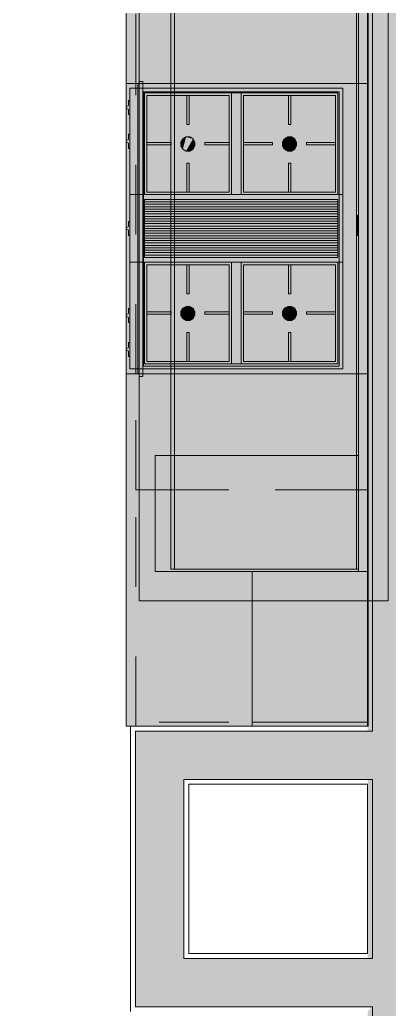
# Model space of a CAD drawing. Header units: inches. Extents: x 99 to 12024, y -5408 to 2559.
# Drawn here: x 8407.2 to 8445.4, y -4640 to -4537.7 of the extents above; entities that cross this region are included whole.
import ezdxf

# ---------------------------------------------------------------- set-up
doc = ezdxf.new("R2010")
doc.units = ezdxf.units.IN
doc.header["$LTSCALE"] = 96
doc.header["$MEASUREMENT"] = 0
doc.linetypes.add('Dot', pattern=[0.15, 0.075, -0.075])
for name, color, linetype, lineweight, true_color in [('Cabinets_  Base', 7, 'Dot', 5, 0xd4b6b5), ('Cabinets_ Countertops', 7, 'Continuous', 5, 0x804040), ('CAD_  Default', 7, 'Continuous', 18, 0x000000), ('Furniture_ Interior', 7, 'Continuous', 25, 0x8080c0), ('Millwork', 7, 'Continuous', 25, 0x008000), ('Moldings', 7, 'Continuous', 18, 0x804000)]:
    doc.layers.add(name, color=color, linetype=linetype, lineweight=lineweight, true_color=true_color)
for name, color, linetype, lineweight in [('Cabinets_  Wall', 252, 'Continuous', 5), ('Fixtures_ Interior', 231, 'Continuous', 0), ('Walls_  Normal', 6, 'Continuous', 13)]:
    doc.layers.add(name, color=color, linetype=linetype, lineweight=lineweight)

# ---------------------------------------------------------------- blocks, each defined once
blk = doc.blocks.new('Capitals & Sills_Arched_Arched Header')
at = {"layer": 'Millwork', "color": 96, "lineweight": 0, "true_color": 0x008000, "transparency": 33554687}
blk.add_lwpolyline([(-26, 4), (26, 4), (26, 0), (-26, 0)], close=True, dxfattribs=at)
at = {"layer": 'Millwork', "color": 7, "lineweight": 0, "true_color": 0xffffff, "transparency": 33554687}
for points in [[(26, 4), (26, 0), (26, 4), (-26, 4)], [(-26, 4), (26, 0), (-26, 4), (-26, 0)]]:
    blk.add_solid(points, dxfattribs=at)
blk = doc.blocks.new('Appliances_Cooktops_Standard Size_Gas (front panel)')
at = {"layer": 'Fixtures_ Interior', "color": 17, "lineweight": 0, "true_color": 0x804040, "transparency": 33554687}
for p, q in [((-0.345, 6.064), (0.197, 6.064)), ((-0.889, 5.683), (-0.889, 0.095)), ((-0.698, 5.556), (-0.698, 0.476)), ((-0.635, 0.476), (-0.635, 5.556)), ((-0.571, 5.556), (-0.571, 0.476)), ((-0.508, 5.556), (-0.508, 0.476)), ((-0.444, 5.556), (-0.444, 0.476)), ((-0.381, 0.476), (-0.381, 5.556)), ((-0.317, 0.476), (-0.317, 5.556)), ((-0.254, 0.476), (-0.254, 5.556)), ((-0.19, 0.476), (-0.19, 5.556)), ((-0.127, 5.556), (-0.127, 0.476)), ((-0.063, 0.476), (-0.063, 5.556)), ((0, 5.556), (0, 0.476)), ((0.063, 0.476), (0.063, 5.556)), ((0.127, 0.476), (0.127, 5.556)), ((0.191, 5.556), (0.191, 0.476)), ((0.254, 0.476), (0.254, 5.556)), ((0.317, 0.476), (0.317, 5.556)), ((0.381, 5.556), (0.381, 0.476)), ((0.445, 0.476), (0.445, 5.556)), ((0.508, 5.556), (0.508, 0.476)), ((0.571, 0.476), (0.571, 5.556)), ((0.635, 0.476), (0.635, 5.556)), ((0.699, 5.556), (0.699, 0.476)), ((0.889, 0.095), (0.889, 5.683)), ((-0.889, 3.016), (-3.556, 3.016)), ((3.556, 3.016), (0.889, 3.016)), ((-3.556, 2.762), (-0.889, 2.762)), ((0.889, 2.762), (3.556, 2.762))]:
    blk.add_line(p, q, dxfattribs=at)
for points in [[(-3.683, 5.683), (3.683, 5.683), (3.683, 0.095), (-3.683, 0.095)], [(-3.492, 5.493), (-0.952, 5.493), (-0.952, 3.08), (-3.492, 3.08)], [(-0.762, 5.556), (0.762, 5.556), (0.762, 0.476), (-0.762, 0.476)], [(0.953, 5.493), (3.493, 5.493), (3.493, 3.08), (0.953, 3.08)], [(-2.4, 4.336), (-2.351, 4.421), (-2.265, 4.47), (-2.167, 4.47), (-2.081, 4.421), (-2.032, 4.336), (-2.032, 4.237), (-2.081, 4.152), (-2.167, 4.102), (-2.265, 4.102), (-2.351, 4.152), (-2.4, 4.237)], [(2.045, 4.237), (2.045, 4.336), (2.094, 4.421), (2.18, 4.47), (2.278, 4.47), (2.364, 4.421), (2.413, 4.336), (2.413, 4.237), (2.364, 4.152), (2.278, 4.102), (2.18, 4.102), (2.094, 4.152)], [(-3.492, 2.699), (-0.952, 2.699), (-0.952, 0.54), (-3.492, 0.54)], [(0.953, 2.699), (3.493, 2.699), (3.493, 0.54), (0.953, 0.54)], [(-2.4, 1.57), (-2.4, 1.669), (-2.351, 1.754), (-2.265, 1.803), (-2.167, 1.803), (-2.081, 1.754), (-2.032, 1.669), (-2.032, 1.57), (-2.081, 1.485), (-2.167, 1.435), (-2.265, 1.435), (-2.351, 1.485)], [(2.094, 1.485), (2.045, 1.57), (2.045, 1.669), (2.094, 1.754), (2.18, 1.803), (2.278, 1.803), (2.364, 1.754), (2.413, 1.669), (2.413, 1.57), (2.364, 1.485), (2.278, 1.435), (2.18, 1.435)]]:
    blk.add_lwpolyline(points, close=True, dxfattribs=at)
for points in [[(-0.889, 0.476), (-3.556, 0.476), (-3.556, 5.556), (-0.889, 5.556)], [(-2.191, 5.493), (-2.191, 4.731), (-2.254, 4.731), (-2.254, 5.493)], [(0.889, 5.556), (3.556, 5.556), (3.556, 0.476), (0.889, 0.476)], [(2.254, 5.493), (2.254, 4.731), (2.191, 4.731), (2.191, 5.493)], [(-3.492, 4.318), (-2.73, 4.318), (-2.73, 4.255), (-3.492, 4.255)], [(-0.952, 4.255), (-1.714, 4.255), (-1.714, 4.318), (-0.952, 4.318)], [(0.953, 4.318), (1.715, 4.318), (1.715, 4.255), (0.953, 4.255)], [(3.493, 4.255), (2.731, 4.255), (2.731, 4.318), (3.493, 4.318)], [(-2.254, 3.08), (-2.254, 3.842), (-2.191, 3.842), (-2.191, 3.08)], [(2.191, 3.08), (2.191, 3.842), (2.254, 3.842), (2.254, 3.08)], [(-2.191, 2.699), (-2.191, 2.064), (-2.254, 2.064), (-2.254, 2.699)], [(2.254, 2.699), (2.254, 2.064), (2.191, 2.064), (2.191, 2.699)], [(-3.492, 1.651), (-2.73, 1.651), (-2.73, 1.588), (-3.492, 1.588)], [(-0.952, 1.588), (-1.714, 1.588), (-1.714, 1.651), (-0.952, 1.651)], [(0.953, 1.651), (1.715, 1.651), (1.715, 1.588), (0.953, 1.588)], [(3.493, 1.588), (2.731, 1.588), (2.731, 1.651), (3.493, 1.651)], [(-2.254, 0.54), (-2.254, 1.175), (-2.191, 1.175), (-2.191, 0.54)], [(2.191, 0.54), (2.191, 1.175), (2.254, 1.175), (2.254, 0.54)], [(-2.991, 0.095), (-2.991, 0.063), (-3.126, 0.063), (-3.157, 0), (-3.193, 0), (-3.224, 0.063), (-3.359, 0.063), (-3.359, 0.095)], [(-2.102, 0.095), (-2.102, 0.063), (-2.237, 0.063), (-2.268, 0), (-2.304, 0), (-2.335, 0.063), (-2.47, 0.063), (-2.47, 0.095)], [(0.184, 0.095), (0.184, 0.063), (0.049, 0.063), (0.018, 0), (-0.018, 0), (-0.049, 0.063), (-0.184, 0.063), (-0.184, 0.095)], [(2.47, 0.095), (2.47, 0.063), (2.335, 0.063), (2.304, 0), (2.268, 0), (2.237, 0.063), (2.102, 0.063), (2.102, 0.095)], [(3.359, 0.095), (3.359, 0.063), (3.224, 0.063), (3.193, 0), (3.157, 0), (3.126, 0.063), (2.991, 0.063), (2.991, 0.095)]]:
    blk.add_lwpolyline(points, dxfattribs=at)
at = {"layer": 'Fixtures_ Interior', "color": 7, "lineweight": 0, "true_color": 0xffffff, "transparency": 33554687}
for points in [[(-3.683, 0.095), (-3.683, 5.683), (-3.683, 0.095), (3.683, 5.683)], [(3.683, 5.683), (3.683, 0.095), (3.683, 5.683), (-3.683, 0.095)], [(-3.492, 3.08), (-3.492, 5.493), (-3.492, 3.08), (-0.952, 5.493)], [(-0.952, 5.493), (-0.952, 3.08), (-0.952, 5.493), (-3.492, 3.08)], [(-0.762, 0.476), (-0.762, 5.556), (-0.762, 0.476), (0.762, 5.556)], [(0.762, 5.556), (0.762, 0.476), (0.762, 5.556), (-0.762, 0.476)], [(3.493, 5.493), (3.493, 3.08), (3.493, 5.493), (0.953, 5.493)], [(0.953, 5.493), (3.493, 3.08), (0.953, 5.493), (0.953, 3.08)], [(-2.4, 4.237), (-2.4, 4.336), (-2.4, 4.237), (-2.351, 4.421)], [(-2.351, 4.421), (-2.351, 4.152), (-2.351, 4.421), (-2.4, 4.237)], [(-2.351, 4.421), (-2.265, 4.47), (-2.351, 4.421), (-2.167, 4.47)], [(-2.167, 4.47), (-2.081, 4.421), (-2.167, 4.47), (-2.351, 4.421)], [(-2.081, 4.421), (-2.081, 4.152), (-2.081, 4.421), (-2.351, 4.421)], [(-2.081, 4.152), (-2.351, 4.152), (-2.081, 4.152), (-2.351, 4.421)], [(-2.032, 4.336), (-2.032, 4.237), (-2.032, 4.336), (-2.081, 4.421)], [(-2.032, 4.237), (-2.081, 4.152), (-2.032, 4.237), (-2.081, 4.421)], [(2.045, 4.336), (2.094, 4.421), (2.045, 4.336), (2.045, 4.237)], [(2.045, 4.237), (2.094, 4.421), (2.045, 4.237), (2.094, 4.152)], [(2.094, 4.421), (2.18, 4.47), (2.094, 4.421), (2.278, 4.47)], [(2.094, 4.421), (2.278, 4.47), (2.094, 4.421), (2.413, 4.336)], [(2.413, 4.336), (2.413, 4.237), (2.413, 4.336), (2.094, 4.421)], [(2.094, 4.421), (2.413, 4.237), (2.094, 4.421), (2.094, 4.152)], [(2.278, 4.47), (2.364, 4.421), (2.278, 4.47), (2.413, 4.336)], [(2.413, 4.237), (2.278, 4.102), (2.413, 4.237), (2.094, 4.152)], [(2.364, 4.152), (2.278, 4.102), (2.364, 4.152), (2.413, 4.237)], [(-2.265, 4.102), (-2.351, 4.152), (-2.265, 4.102), (-2.081, 4.152)], [(-2.167, 4.102), (-2.265, 4.102), (-2.167, 4.102), (-2.081, 4.152)], [(2.094, 4.152), (2.278, 4.102), (2.094, 4.152), (2.18, 4.102)], [(-0.952, 2.699), (-0.952, 0.54), (-0.952, 2.699), (-3.492, 2.699)], [(-3.492, 2.699), (-0.952, 0.54), (-3.492, 2.699), (-3.492, 0.54)], [(3.493, 2.699), (3.493, 0.54), (3.493, 2.699), (0.953, 2.699)], [(0.953, 2.699), (3.493, 0.54), (0.953, 2.699), (0.953, 0.54)], [(-2.4, 1.669), (-2.351, 1.754), (-2.4, 1.669), (-2.4, 1.57)], [(-2.351, 1.754), (-2.032, 1.57), (-2.351, 1.754), (-2.4, 1.57)], [(-2.4, 1.57), (-2.032, 1.57), (-2.4, 1.57), (-2.081, 1.485)], [(-2.351, 1.485), (-2.4, 1.57), (-2.351, 1.485), (-2.081, 1.485)], [(-2.351, 1.754), (-2.265, 1.803), (-2.351, 1.754), (-2.167, 1.803)], [(-2.167, 1.803), (-2.081, 1.754), (-2.167, 1.803), (-2.351, 1.754)], [(-2.081, 1.754), (-2.032, 1.57), (-2.081, 1.754), (-2.351, 1.754)], [(-2.032, 1.669), (-2.032, 1.57), (-2.032, 1.669), (-2.081, 1.754)], [(2.045, 1.57), (2.045, 1.669), (2.045, 1.57), (2.094, 1.754)], [(2.094, 1.485), (2.045, 1.57), (2.094, 1.485), (2.094, 1.754)], [(2.18, 1.803), (2.278, 1.803), (2.18, 1.803), (2.094, 1.754)], [(2.094, 1.754), (2.278, 1.803), (2.094, 1.754), (2.364, 1.754)], [(2.364, 1.754), (2.413, 1.669), (2.364, 1.754), (2.094, 1.754)], [(2.094, 1.754), (2.413, 1.669), (2.094, 1.754), (2.413, 1.57)], [(2.094, 1.485), (2.094, 1.754), (2.094, 1.485), (2.413, 1.57)], [(2.094, 1.485), (2.413, 1.57), (2.094, 1.485), (2.278, 1.435)], [(2.413, 1.57), (2.364, 1.485), (2.413, 1.57), (2.278, 1.435)], [(-2.081, 1.485), (-2.167, 1.435), (-2.081, 1.485), (-2.351, 1.485)], [(-2.351, 1.485), (-2.167, 1.435), (-2.351, 1.485), (-2.265, 1.435)], [(2.18, 1.435), (2.094, 1.485), (2.18, 1.435), (2.278, 1.435)]]:
    blk.add_solid(points, dxfattribs=at)
blk = doc.blocks.new('Kitchen Items_Cabinet Accessories_Decorative Trim_Valance (arch)')
at = {"layer": 'Furniture_ Interior', "color": 163, "lineweight": 0, "true_color": 0x8080c0, "transparency": 33554687}
for points in [[(-11.249998, 0), (-11.249998, 0.375), (11.249998, 0.375), (11.249998, 0)], [(10.999998, 0.5), (10.999998, 0.375), (-10.999998, 0.375), (-10.999998, 0.5)]]:
    blk.add_lwpolyline(points, close=True, dxfattribs=at)
at = {"layer": 'Furniture_ Interior', "color": 7, "lineweight": 0, "true_color": 0xffffff, "transparency": 33554687}
for points in [[(11.249998, 0), (-11.249998, 0), (11.249998, 0), (-11.249998, 0.375)], [(-11.249998, 0.375), (11.249998, 0.375), (-11.249998, 0.375), (11.249998, 0)], [(-10.999998, 0.5), (10.999998, 0.5), (-10.999998, 0.5), (10.999998, 0.375)], [(-10.999998, 0.5), (10.999998, 0.375), (-10.999998, 0.5), (-10.999998, 0.375)]]:
    blk.add_solid(points, dxfattribs=at)

msp = doc.modelspace()

# ---------------------------------------------------------------- linework, layer by layer
at = {"layer": 'Cabinets_  Base', "transparency": 33554687}
for p, q in [((8419.19, -4544.34), (8419.19, -4532.34)), ((8443.19, -4532.34), (8443.19, -4544.34)), ((8443.19, -4544.34), (8419.19, -4544.34)), ((8419.19, -4544.34), (8443.19, -4544.34)), ((8419.19, -4574.34), (8419.19, -4544.34)), ((8443.19, -4544.34), (8443.19, -4574.34)), ((8419.19, -4574.34), (8443.19, -4574.34)), ((8419.19, -4586.34), (8419.19, -4574.34)), ((8443.19, -4574.34), (8419.19, -4574.34)), ((8443.19, -4574.34), (8443.19, -4586.34)), ((8443.19, -4586.34), (8419.19, -4586.34)), ((8419.19, -4610.75), (8419.19, -4586.34)), ((8419.19, -4586.34), (8443.19, -4586.34)), ((8443.19, -4586.34), (8443.19, -4610.34)), ((8443.19, -4610.34), (8419.19, -4610.34)), ((8443.19, -4610.75), (8443.12, -4610.75))]:
    msp.add_line(p, q, dxfattribs=at)
for points in [[(8443.19, -4532.34), (8443.19, -4544.34), (8419.19, -4544.34), (8419.19, -4532.34)], [(8443.19, -4544.34), (8443.19, -4574.34), (8419.19, -4574.34), (8419.19, -4544.34)], [(8443.19, -4574.34), (8443.19, -4586.34), (8419.19, -4586.34), (8419.19, -4574.34)], [(8443.19, -4586.34), (8443.19, -4610.75), (8419.19, -4610.75), (8419.19, -4586.34)]]:
    msp.add_lwpolyline(points, close=True, dxfattribs=at)
at = {"layer": 'Cabinets_  Base', "color": 252, "true_color": 0x949494, "transparency": 33554623}
for points in [[(8443.19, -4544.34), (8419.19, -4544.34), (8443.19, -4544.34), (8443.19, -4532.34)], [(8443.19, -4532.34), (8419.19, -4544.34), (8443.19, -4532.34), (8419.19, -4532.34)], [(8443.19, -4574.34), (8419.19, -4574.34), (8443.19, -4574.34), (8443.19, -4544.34)], [(8443.19, -4544.34), (8419.19, -4574.34), (8443.19, -4544.34), (8419.19, -4544.34)], [(8443.19, -4586.34), (8419.19, -4586.34), (8443.19, -4586.34), (8443.19, -4574.34)], [(8443.19, -4574.34), (8419.19, -4586.34), (8443.19, -4574.34), (8419.19, -4574.34)], [(8443.19, -4610.75), (8419.19, -4610.75), (8443.19, -4610.75), (8443.19, -4586.34)], [(8443.19, -4586.34), (8419.19, -4610.75), (8443.19, -4586.34), (8419.19, -4586.34)]]:
    msp.add_solid(points, dxfattribs=at)
at = {"layer": 'Cabinets_  Wall', "transparency": 33554687}
for p, q in [((8421.19, -4582.77), (8442.19, -4582.77)), ((8421.19, -4594.77), (8421.19, -4582.77)), ((8442.19, -4582.77), (8442.19, -4594.77)), ((8442.19, -4594.77), (8421.19, -4594.77)), ((8431.19, -4594.77), (8443.19, -4594.77)), ((8431.19, -4610.75), (8431.19, -4594.77)), ((8443.19, -4594.77), (8443.19, -4610.34)), ((8443.19, -4610.34), (8431.19, -4610.34)), ((8443.19, -4610.75), (8443.12, -4610.75))]:
    msp.add_line(p, q, dxfattribs=at)
for points in [[(8442.19, -4582.77), (8442.19, -4594.77), (8421.19, -4594.77), (8421.19, -4582.77)], [(8443.19, -4594.77), (8443.19, -4610.75), (8431.19, -4610.75), (8431.19, -4594.77)]]:
    msp.add_lwpolyline(points, close=True, dxfattribs=at)
at = {"layer": 'Cabinets_  Wall', "color": 252, "true_color": 0x949494, "transparency": 33554687}
for points in [[(8421.19, -4582.77), (8442.19, -4582.77), (8421.19, -4582.77), (8442.19, -4594.77)], [(8421.19, -4582.77), (8442.19, -4594.77), (8421.19, -4582.77), (8421.19, -4594.77)], [(8431.19, -4594.77), (8443.19, -4594.77), (8431.19, -4594.77), (8443.19, -4610.75)], [(8443.19, -4610.75), (8431.19, -4610.75), (8443.19, -4610.75), (8431.19, -4594.77)]]:
    msp.add_solid(points, dxfattribs=at)
at = {"layer": 'Cabinets_ Countertops', "transparency": 33554687}
for points in [[(8418.19, -4544.34), (8418.19, -4497.34), (8407.19, -4497.34), (8407.19, -4472.34), (8443.19, -4472.34), (8443.19, -4544.34)], [(8443.19, -4544.34), (8443.19, -4574.34), (8418.19, -4574.34), (8418.19, -4544.34)], [(8419.96, -4545.19), (8419.96, -4573.54), (8440.2, -4573.54), (8440.2, -4545.19)], [(8443.19, -4610.75), (8418.19, -4610.75), (8418.19, -4574.34), (8443.19, -4574.34)]]:
    msp.add_lwpolyline(points, close=True, dxfattribs=at)
at = {"layer": 'CAD_  Default', "transparency": 33554687}
for points in [[(8418.19, -4544.34), (8418.19, -4497.34), (8407.19, -4497.34), (8407.19, -4472.34), (8443.19, -4472.34), (8443.19, -4544.34)], [(8443.19, -4544.34), (8443.19, -4574.34), (8418.19, -4574.34), (8418.19, -4544.34)], [(8419.96, -4545.19), (8419.96, -4573.54), (8440.2, -4573.54), (8440.2, -4545.19)], [(8443.19, -4610.75), (8418.19, -4610.75), (8418.19, -4574.34), (8443.19, -4574.34)]]:
    msp.add_lwpolyline(points, close=True, dxfattribs=at)
at = {"layer": 'CAD_  Default', "color": 252, "true_color": 0x949494, "transparency": 33554623}
for points in [[(8443.19, -4544.34), (8418.19, -4497.34), (8443.19, -4544.34), (8443.19, -4472.34)], [(8443.19, -4544.34), (8418.19, -4544.34), (8443.19, -4544.34), (8418.19, -4497.34)], [(8443.19, -4544.34), (8440.2, -4545.19), (8443.19, -4544.34), (8418.19, -4544.34)], [(8418.19, -4544.34), (8440.2, -4545.19), (8418.19, -4544.34), (8419.96, -4545.19)], [(8418.19, -4574.34), (8418.19, -4544.34), (8418.19, -4574.34), (8419.96, -4545.19)], [(8443.19, -4574.34), (8440.2, -4545.19), (8443.19, -4574.34), (8443.19, -4544.34)], [(8419.96, -4545.19), (8419.96, -4573.54), (8419.96, -4545.19), (8418.19, -4574.34)], [(8443.19, -4574.34), (8440.2, -4573.54), (8443.19, -4574.34), (8440.2, -4545.19)], [(8419.96, -4573.54), (8440.2, -4573.54), (8419.96, -4573.54), (8418.19, -4574.34)], [(8418.19, -4574.34), (8440.2, -4573.54), (8418.19, -4574.34), (8443.19, -4574.34)], [(8418.19, -4610.75), (8418.19, -4574.34), (8418.19, -4610.75), (8443.19, -4610.75)], [(8443.19, -4610.75), (8418.19, -4574.34), (8443.19, -4610.75), (8443.19, -4574.34)]]:
    msp.add_solid(points, dxfattribs=at)
at = {"layer": 'Moldings', "transparency": 33554687}
msp.add_lwpolyline([(8442.37, -4522.58), (8441.99, -4522.95), (8422.78, -4522.95), (8422.78, -4594.53), (8441.99, -4594.53), (8441.99, -4522.95), (8445.24, -4519.7), (8445.24, -4597.78), (8419.53, -4597.78), (8419.53, -4519.7), (8445.24, -4519.7)], close=True, dxfattribs=at)
at = {"layer": 'Walls_  Normal', "transparency": 33554687}
for p, q in [((8443.62, -4472.25), (8443.62, -4611.25)), ((8443.12, -4472.75), (8443.12, -4610.75)), ((8418.64, -4610.75), (8443.12, -4610.75)), ((8418.64, -4640.25), (8418.64, -4610.75)), ((8419.14, -4639.75), (8419.14, -4611.25)), ((8424.14, -4611.25), (8419.14, -4611.25)), ((8424.14, -4611.25), (8443.62, -4611.25)), ((8424.14, -4616.25), (8443.62, -4616.25)), ((8424.14, -4634.75), (8424.14, -4616.25)), ((8443.62, -4616.25), (8443.62, -4634.75)), ((8424.64, -4616.75), (8443.12, -4616.75)), ((8424.64, -4634.25), (8424.64, -4616.75)), ((8443.12, -4616.75), (8443.12, -4634.25)), ((8443.62, -4634.75), (8424.14, -4634.75)), ((8443.12, -4634.25), (8424.64, -4634.25)), ((8419.14, -4639.75), (8424.14, -4639.75)), ((8443.62, -4639.75), (8424.14, -4639.75)), ((8443.62, -4639.75), (8443.62, -4775.5))]:
    msp.add_line(p, q, dxfattribs=at)
at = {"layer": 'Walls_  Normal', "color": 252, "true_color": 0x949494, "transparency": 33554687}
for points in [[(8447.12, -4406.5), (8447.12, -4775.5), (8443.62, -4406.5), (8443.62, -4775.5)], [(8419.14, -4639.75), (8419.14, -4611.25), (8424.14, -4639.75), (8424.14, -4611.25)], [(8424.14, -4611.25), (8443.62, -4611.25), (8424.14, -4616.25), (8443.62, -4616.25)], [(8443.62, -4639.75), (8424.14, -4639.75), (8443.62, -4634.75), (8424.14, -4634.75)]]:
    msp.add_solid(points, dxfattribs=at)
at = {"layer": 'Walls_  Normal', "color": 236, "true_color": 0x7a003d, "transparency": 33554687}
for points in [[(8443.62, -4472.25), (8443.62, -4611.25), (8443.12, -4472.25), (8443.12, -4611.25)], [(8443.62, -4616.25), (8443.62, -4634.75), (8443.12, -4616.25), (8443.12, -4634.75)], [(8443.62, -4639.75), (8443.62, -4775.5), (8443.12, -4640.25), (8443.12, -4775.5)]]:
    msp.add_solid(points, dxfattribs=at)

# ---------------------------------------------------------------- block references
at = {"layer": 'Fixtures_ Interior', "transparency": 33554687, "xscale": 3.937, "yscale": 3.937, "zscale": 3.937, "rotation": 269.9999999999999}
msp.add_blockref('Appliances_Cooktops_Standard Size_Gas (front panel)', (8418.19, -4559.31), dxfattribs=at)
at = {"layer": 'Furniture_ Interior', "transparency": 33554687, "xscale": 1.355555534362793, "rotation": 90}
msp.add_blockref('Kitchen Items_Cabinet Accessories_Decorative Trim_Valance (arch)', (8419.89, -4559.37), dxfattribs=at)
at = {"layer": 'Millwork', "transparency": 33554687, "xscale": 1.365384578704834, "yscale": 4.75, "rotation": 269.9999999999999}
msp.add_blockref('Capitals & Sills_Arched_Arched Header', (8423.19, -4559.03), dxfattribs=at)

doc.saveas('drawing.dxf')
